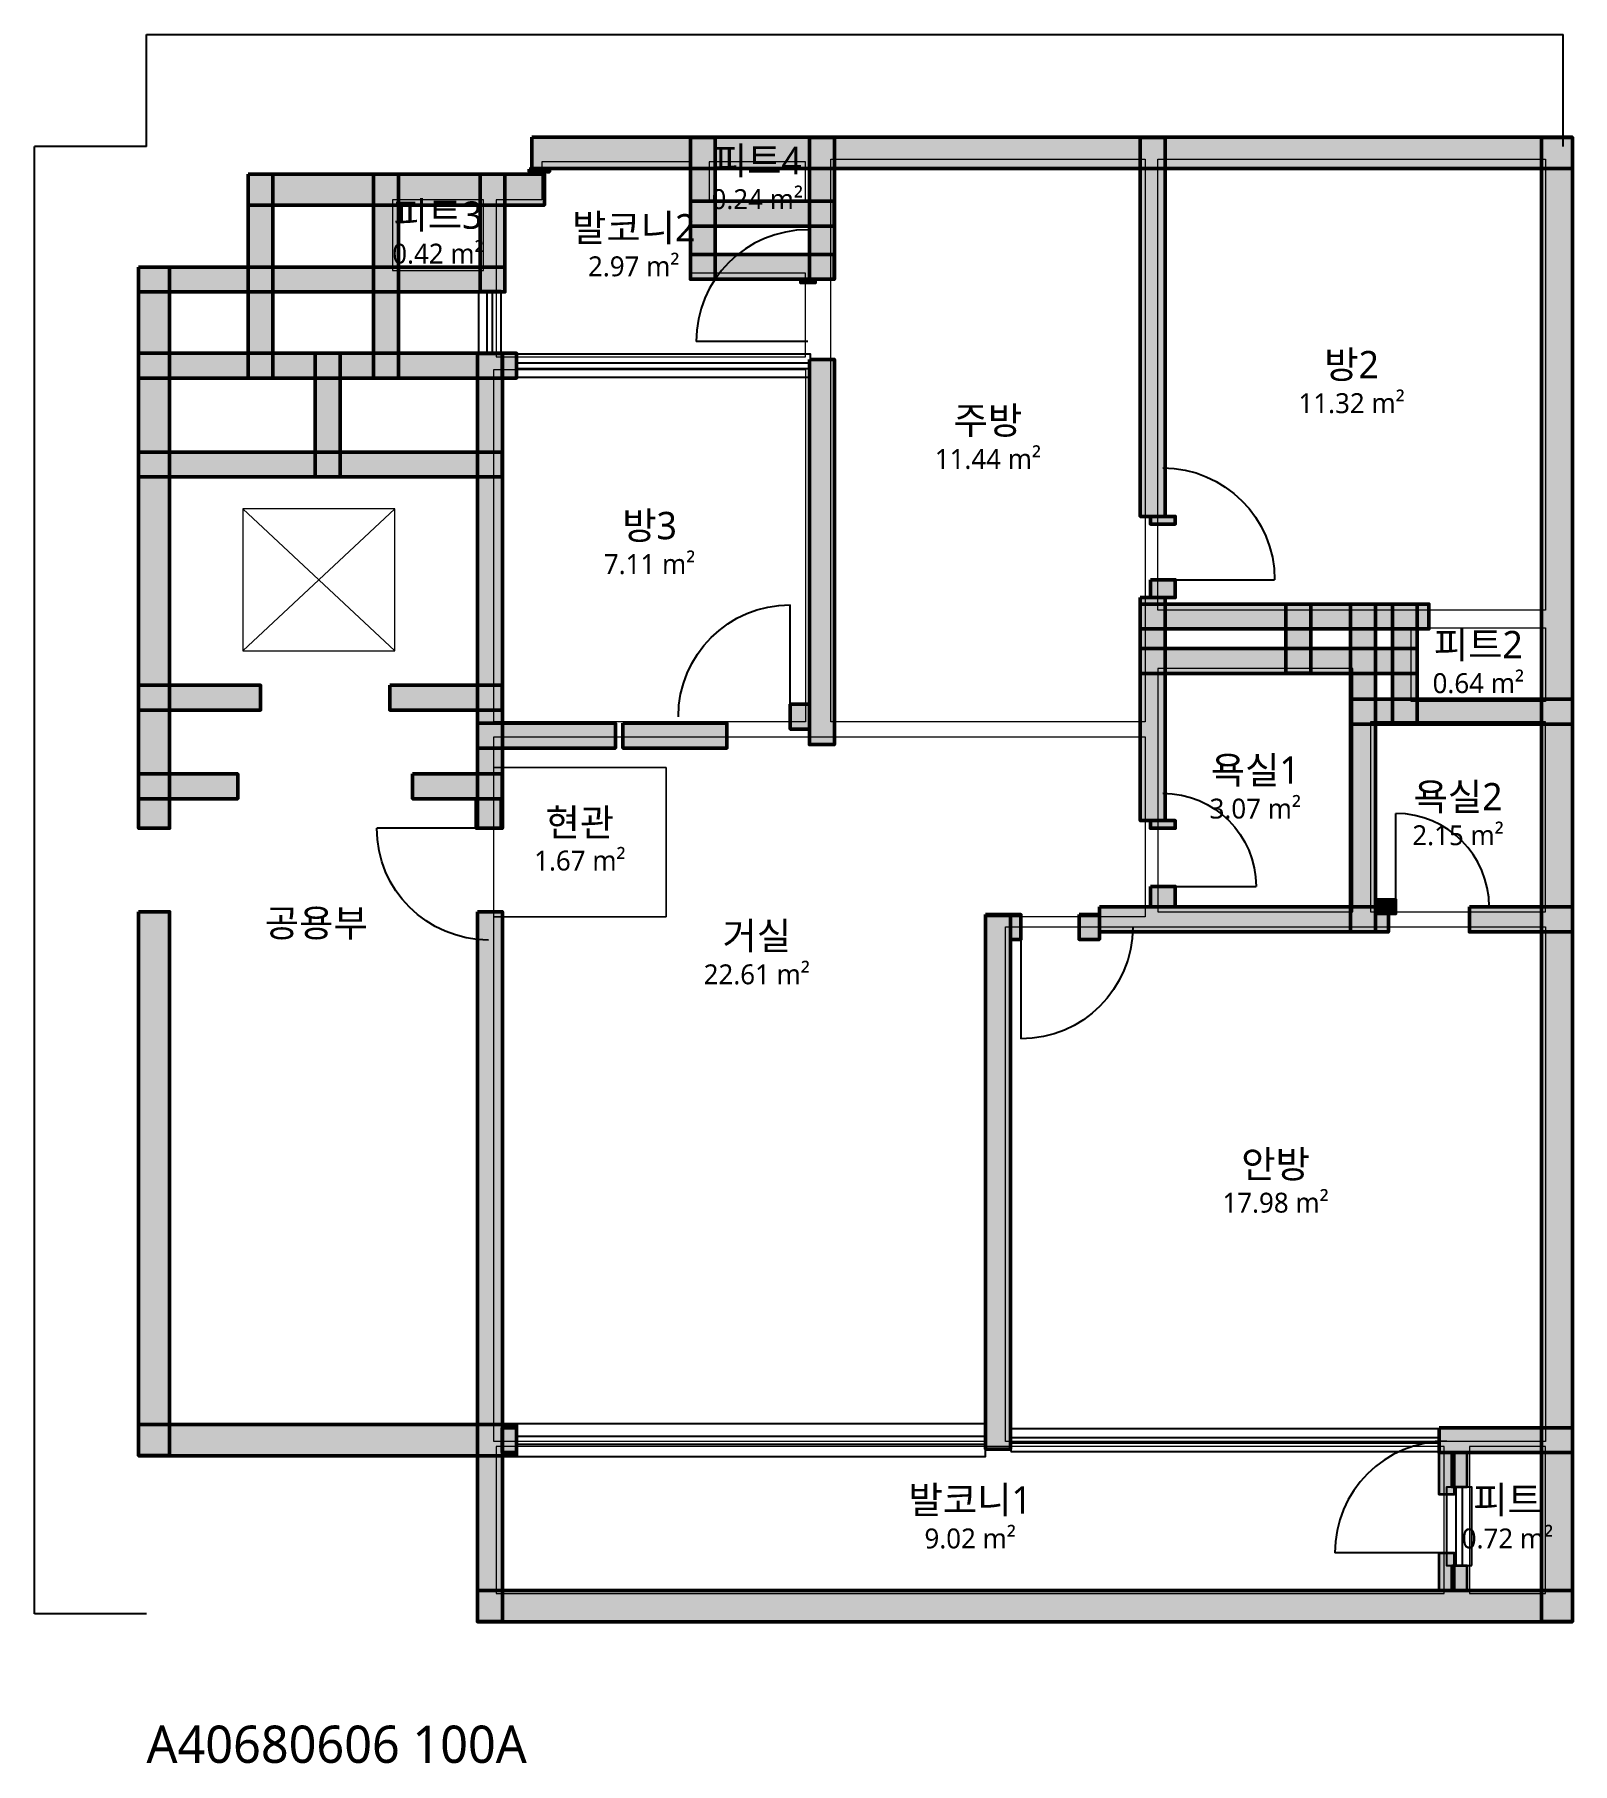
# Model space of a CAD drawing. Header units: millimetres. Extents: x -900 to 11472, y -1204 to 12706.
import ezdxf

# ---------------------------------------------------------------- set-up
doc = ezdxf.new("R2010")
doc.units = ezdxf.units.MM
for name, color, linetype, lineweight in [('A-ANNO-DIMS', 3, 'Continuous', 13), ('A-AREA', 9, 'Continuous', 13), ('A-AREA-IDEN', 7, 'Continuous', 18), ('A-AREA-PUBL', 9, 'Continuous', 13), ('A-DOOR', 4, 'Continuous', 25), ('A-FLOR-EVTR', 8, 'Continuous', 18), ('A-GLAZ', 5, 'Continuous', 25), ('A-WALL-EXTR', 7, 'Continuous', 50), ('A-WALL-PATT', 8, 'Continuous', 9), ('A-WALL-PRTN', 8, 'Continuous', 35), ('A-WALL-STRC', 7, 'Continuous', 50)]:
    doc.layers.add(name, color=color, linetype=linetype, lineweight=lineweight)
doc.styles.add('OpenSansCondensed-Light', font='OpenSansCondensed-Light.ttf')
doc.styles.get("Standard").update_dxf_attribs({"font": 'malgun.ttf'})
doc.dimstyles.new('EZDXF', dxfattribs={"dimtxt": 0.25, "dimasz": 0.175, "dimexe": 0.375, "dimexo": 0.125, "dimgap": 0.1, "dimtad": 1, "dimlfac": 100, "dimzin": 12, "dimdsep": 46, "dimtxsty": 'OpenSansCondensed-Light', "dimblk": 'ARCHTICK', "dimcen": 2.5, "dimazin": 3, "dimtfac": 0.5, "dimtmove": 2, "dimatfit": 3})

# ---------------------------------------------------------------- blocks, each defined once
blk = doc.blocks.new('JJ-DOOR-SWING')
blk.add_line((0, 0), (0, 1000))
blk.add_arc((0, 0), 1000, 0, 90)
blk = doc.blocks.new('JJ-WIN-DOUBLE')
for p, q in [((0, 120), (1000, 120)), ((0, -120), (1000, -120))]:
    blk.add_line(p, q)
blk.add_lwpolyline([(0, -500), (1000, -500), (1000, 500), (0, 500)], close=True)
blk = doc.blocks.new('JJ-EVTR')
for p, q in [((0, 0), (1000, 1000)), ((1000, 0), (0, 1000))]:
    blk.add_line(p, q)
blk.add_lwpolyline([(0, 0), (1000, 0), (1000, 1000), (0, 1000)], close=True)
blk = doc.blocks.new('_ARCHTICK')
at = {"color": 0, "linetype": 'BYBLOCK', "const_width": 0.15}
blk.add_lwpolyline([(-0.5, -0.5), (0.5, 0.5)], dxfattribs=at)

msp = doc.modelspace()

# ---------------------------------------------------------------- hatches: boundary and pattern name
at = {"layer": 'A-WALL-PATT'}
h = msp.add_hatch(color=8, dxfattribs=at)
h.dxf.hatch_style = 1
h.paths.add_polyline_path([(3099.2, 11879.6), (11471.2, 11879.6), (11471.2, 11629.6), (3099.2, 11629.6)])
h = msp.add_hatch(color=8, dxfattribs=at)
h.dxf.hatch_style = 1
h.paths.add_polyline_path([(4375.5, 11879), (4575.5, 11879), (4575.5, 10737.2), (4375.5, 10737.2)])
h = msp.add_hatch(color=8, dxfattribs=at)
h.dxf.hatch_style = 1
h.paths.add_polyline_path([(5333.8, 11879), (5533.8, 11879), (5533.8, 10737.2), (5333.8, 10737.2)])
h = msp.add_hatch(color=8, dxfattribs=at)
h.dxf.hatch_style = 1
h.paths.add_polyline_path([(7994.7, 11879), (8194.7, 11879), (8194.7, 8828.7), (7994.7, 8828.7)])
h = msp.add_hatch(color=8, dxfattribs=at)
h.dxf.hatch_style = 1
h.paths.add_polyline_path([(11221.8, 11879), (11471.8, 11879), (11471.8, -63.2), (11221.8, -63.2)])
h = msp.add_hatch(color=8, dxfattribs=at)
h.dxf.hatch_style = 1
h.paths.add_polyline_path([(817.5, 11583.3), (1017.5, 11583.3), (1017.5, 9942), (817.5, 9942)])
h = msp.add_hatch(color=8, dxfattribs=at)
h.dxf.hatch_style = 1
h.paths.add_polyline_path([(817.6, 11584), (3201.2, 11584), (3201.2, 11334), (817.6, 11334)])
h = msp.add_hatch(color=8, dxfattribs=at)
h.dxf.hatch_style = 1
h.paths.add_polyline_path([(1826.8, 11583.3), (2026.8, 11583.3), (2026.8, 9942), (1826.8, 9942)])
h = msp.add_hatch(color=8, dxfattribs=at)
h.dxf.hatch_style = 1
h.paths.add_polyline_path([(2683.2, 11583.3), (2883.2, 11583.3), (2883.2, 10635.2), (2683.2, 10635.2)])
h = msp.add_hatch(color=8, dxfattribs=at)
h.dxf.hatch_style = 1
h.paths.add_polyline_path([(3078.8, 11622.1), (3241.9, 11622.1), (3241.9, 11601.7), (3078.8, 11601.7)])
h = msp.add_hatch(color=8, dxfattribs=at)
h.dxf.hatch_style = 1
h.paths.add_polyline_path([(4375.6, 11365.3), (5533.7, 11365.3), (5533.7, 11165.3), (4375.6, 11165.3)])
h = msp.add_hatch(color=8, dxfattribs=at)
h.dxf.hatch_style = 1
h.paths.add_polyline_path([(4375.6, 10937.1), (5533.7, 10937.1), (5533.7, 10737.1), (4375.6, 10737.1)])
h = msp.add_hatch(color=8, dxfattribs=at)
h.dxf.hatch_style = 1
h.paths.add_polyline_path([(-63.8, 10835), (186.2, 10835), (186.2, 6320.8), (-63.8, 6320.8)])
h = msp.add_hatch(color=8, dxfattribs=at)
h.dxf.hatch_style = 1
h.paths.add_polyline_path([(-63.2, 10835.1), (2883.1, 10835.1), (2883.1, 10635.1), (-63.2, 10635.1)])
h = msp.add_hatch(color=8, dxfattribs=at)
h.dxf.hatch_style = 1
h.paths.add_polyline_path([(5261.7, 10737.2), (5381.7, 10737.2), (5381.7, 10704.5), (5261.7, 10704.5)])
h = msp.add_hatch(color=8, dxfattribs=at)
h.dxf.hatch_style = 1
h.paths.add_polyline_path([(-63.2, 10141.9), (2976.9, 10141.9), (2976.9, 9941.9), (-63.2, 9941.9)])
h = msp.add_hatch(color=8, dxfattribs=at)
h.dxf.hatch_style = 1
h.paths.add_polyline_path([(1357.9, 10141.8), (1557.9, 10141.8), (1557.9, 9146.8), (1357.9, 9146.8)])
h = msp.add_hatch(color=8, dxfattribs=at)
h.dxf.hatch_style = 1
h.paths.add_polyline_path([(2662.8, 10141.8), (2862.8, 10141.8), (2862.8, 6320.8), (2662.8, 6320.8)])
h = msp.add_hatch(color=8, dxfattribs=at)
h.dxf.hatch_style = 1
h.paths.add_polyline_path([(2862.7, 10141.9), (2976.9, 10141.9), (2976.9, 9941.9), (2862.7, 9941.9)])
h = msp.add_hatch(color=8, dxfattribs=at)
h.dxf.hatch_style = 1
h.paths.add_polyline_path([(5333.8, 10092.9), (5533.8, 10092.9), (5533.8, 6993.6), (5333.8, 6993.6)])
h = msp.add_hatch(color=8, dxfattribs=at)
h.dxf.hatch_style = 1
h.paths.add_polyline_path([(-63.2, 9346.7), (2862.7, 9346.7), (2862.7, 9146.7), (-63.2, 9146.7)])
h = msp.add_hatch(color=8, dxfattribs=at)
h.dxf.hatch_style = 1
h.paths.add_polyline_path([(8076.2, 8828.7), (8276.2, 8828.7), (8276.2, 8767.5), (8076.2, 8767.5)])
h = msp.add_hatch(color=8, dxfattribs=at)
h.dxf.hatch_style = 1
h.paths.add_polyline_path([(8076.2, 8319), (8276.2, 8319), (8276.2, 8176.2), (8076.2, 8176.2)])
h = msp.add_hatch(color=8, dxfattribs=at)
h.dxf.hatch_style = 1
h.paths.add_polyline_path([(7994.7, 8176.2), (8194.7, 8176.2), (8194.7, 6381.9), (7994.7, 6381.9)])
h = msp.add_hatch(color=8, dxfattribs=at)
h.dxf.hatch_style = 1
h.paths.add_polyline_path([(7994.8, 8123.3), (10317.1, 8123.3), (10317.1, 7923.3), (7994.8, 7923.3)])
h = msp.add_hatch(color=8, dxfattribs=at)
h.dxf.hatch_style = 1
h.paths.add_polyline_path([(9167.1, 8123.2), (9367.1, 8123.2), (9367.1, 7566.6), (9167.1, 7566.6)])
h = msp.add_hatch(color=8, dxfattribs=at)
h.dxf.hatch_style = 1
h.paths.add_polyline_path([(9687, 8123.2), (9887, 8123.2), (9887, 5486.8), (9687, 5486.8)])
h = msp.add_hatch(color=8, dxfattribs=at)
h.dxf.hatch_style = 1
h.paths.add_polyline_path([(10023.4, 8123.2), (10223.4, 8123.2), (10223.4, 7158.8), (10023.4, 7158.8)])
h = msp.add_hatch(color=8, dxfattribs=at)
h.dxf.hatch_style = 1
h.paths.add_polyline_path([(7994.8, 7766.5), (10223.3, 7766.5), (10223.3, 7566.5), (7994.8, 7566.5)])
h = msp.add_hatch(color=8, dxfattribs=at)
h.dxf.hatch_style = 1
h.paths.add_polyline_path([(-63.2, 7470.8), (917.5, 7470.8), (917.5, 7270.8), (-63.2, 7270.8)])
h = msp.add_hatch(color=8, dxfattribs=at)
h.dxf.hatch_style = 1
h.paths.add_polyline_path([(1957.4, 7470.8), (2862.7, 7470.8), (2862.7, 7270.8), (1957.4, 7270.8)])
h = msp.add_hatch(color=8, dxfattribs=at)
h.dxf.hatch_style = 1
h.paths.add_polyline_path([(5179, 7317.9), (5333.9, 7317.9), (5333.9, 7117.9), (5179, 7117.9)])
h = msp.add_hatch(color=8, dxfattribs=at)
h.dxf.hatch_style = 1
h.paths.add_polyline_path([(9687.1, 7358.7), (11471.2, 7358.7), (11471.2, 7158.7), (9687.1, 7158.7)])
h = msp.add_hatch(color=8, dxfattribs=at)
h.dxf.hatch_style = 1
h.paths.add_polyline_path([(2662.9, 7165), (3772.1, 7165), (3772.1, 6965), (2662.9, 6965)])
h = msp.add_hatch(color=8, dxfattribs=at)
h.dxf.hatch_style = 1
h.paths.add_polyline_path([(3833.2, 7165), (4669.2, 7165), (4669.2, 6965), (3833.2, 6965)])
h = msp.add_hatch(color=8, dxfattribs=at)
h.dxf.hatch_style = 1
h.paths.add_polyline_path([(-63.2, 6757.2), (734, 6757.2), (734, 6557.2), (-63.2, 6557.2)])
h = msp.add_hatch(color=8, dxfattribs=at)
h.dxf.hatch_style = 1
h.paths.add_polyline_path([(2140.9, 6757.2), (2862.7, 6757.2), (2862.7, 6557.2), (2140.9, 6557.2)])
h = msp.add_hatch(color=8, dxfattribs=at)
h.dxf.hatch_style = 1
h.paths.add_polyline_path([(2652.6, 6557.3), (2852.6, 6557.3), (2852.6, 6320.8), (2652.6, 6320.8)])
h = msp.add_hatch(color=8, dxfattribs=at)
h.dxf.hatch_style = 1
h.paths.add_polyline_path([(8076.2, 6381.9), (8276.2, 6381.9), (8276.2, 6320.8), (8076.2, 6320.8)])
h = msp.add_hatch(color=8, dxfattribs=at)
h.dxf.hatch_style = 1
h.paths.add_polyline_path([(8076.2, 5851.8), (8276.2, 5851.8), (8276.2, 5686.7), (8076.2, 5686.7)])
h = msp.add_hatch(color=8, dxfattribs=at)
h.dxf.hatch_style = 1
h.paths.add_polyline_path([(9886.9, 5748.7), (10052.1, 5748.7), (10052.1, 5628.7), (9886.9, 5628.7)])
h = msp.add_hatch(color=8, dxfattribs=at)
h.dxf.hatch_style = 1
h.paths.add_polyline_path([(-63.8, 5647.9), (186.2, 5647.9), (186.2, 1272.3), (-63.8, 1272.3)])
h = msp.add_hatch(color=8, dxfattribs=at)
h.dxf.hatch_style = 1
h.paths.add_polyline_path([(2662.8, 5647.9), (2862.8, 5647.9), (2862.8, -63.2), (2662.8, -63.2)])
h = msp.add_hatch(color=8, dxfattribs=at)
h.dxf.hatch_style = 1
h.paths.add_polyline_path([(6750.9, 5627.5), (6950.9, 5627.5), (6950.9, 1325.3), (6750.9, 1325.3)])
h = msp.add_hatch(color=8, dxfattribs=at)
h.dxf.hatch_style = 1
h.paths.add_polyline_path([(6950.8, 5625.6), (7034.4, 5625.6), (7034.4, 5425.6), (6950.8, 5425.6)])
h = msp.add_hatch(color=8, dxfattribs=at)
h.dxf.hatch_style = 1
h.paths.add_polyline_path([(7503.4, 5625.6), (7666.5, 5625.6), (7666.5, 5425.6), (7503.4, 5425.6)])
h = msp.add_hatch(color=8, dxfattribs=at)
h.dxf.hatch_style = 1
h.paths.add_polyline_path([(7666.5, 5686.7), (9990.9, 5686.7), (9990.9, 5486.7), (7666.5, 5486.7)])
h = msp.add_hatch(color=8, dxfattribs=at)
h.dxf.hatch_style = 1
h.paths.add_polyline_path([(10643.4, 5686.7), (11471.2, 5686.7), (11471.2, 5486.7), (10643.4, 5486.7)])
h = msp.add_hatch(color=8, dxfattribs=at)
h.dxf.hatch_style = 1
h.paths.add_polyline_path([(-63.2, 1521.7), (2976.9, 1521.7), (2976.9, 1271.7), (-63.2, 1271.7)])
h = msp.add_hatch(color=8, dxfattribs=at)
h.dxf.hatch_style = 1
h.paths.add_polyline_path([(2862.7, 1496.7), (2976.9, 1496.7), (2976.9, 1296.7), (2862.7, 1296.7)])
h = msp.add_hatch(color=8, dxfattribs=at)
h.dxf.hatch_style = 1
h.paths.add_polyline_path([(10398.7, 1496.7), (11471.2, 1496.7), (11471.2, 1296.7), (10398.7, 1296.7)])
h = msp.add_hatch(color=8, dxfattribs=at)
h.dxf.hatch_style = 1
h.paths.add_polyline_path([(10399.9, 1296.8), (10519.9, 1296.8), (10519.9, 958.3), (10399.9, 958.3)])
h = msp.add_hatch(color=8, dxfattribs=at)
h.dxf.hatch_style = 1
h.paths.add_polyline_path([(10501.8, 1296.8), (10621.8, 1296.8), (10621.8, 1019.5), (10501.8, 1019.5)])
h = msp.add_hatch(color=8, dxfattribs=at)
h.dxf.hatch_style = 1
h.paths.add_polyline_path([(10399.9, 489.4), (10519.9, 489.4), (10519.9, 185.5), (10399.9, 185.5)])
h = msp.add_hatch(color=8, dxfattribs=at)
h.dxf.hatch_style = 1
h.paths.add_polyline_path([(10501.8, 387.4), (10621.8, 387.4), (10621.8, 185.5), (10501.8, 185.5)])
h = msp.add_hatch(color=8, dxfattribs=at)
h.dxf.hatch_style = 1
h.paths.add_polyline_path([(2662.9, 186.2), (11471.2, 186.2), (11471.2, -63.8), (2662.9, -63.8)])

# ---------------------------------------------------------------- linework, layer by layer
at = {"layer": 'A-AREA'}
for points in [[(8033.5, 7177.1), (5505.2, 7177.1), (5505.2, 11703.6), (8033.5, 11703.6)], [(11255.1, 8074.3), (8135.4, 8074.3), (8135.4, 11703.6), (11255.1, 11703.6)], [(2813.8, 11377.4), (2813.8, 10113.2), (5301.3, 10113.2), (5301.3, 10786.1), (4383.8, 10786.1), (4383.8, 11683.2), (3180.8, 11683.2), (3180.8, 11377.4)], [(4526.5, 11683.2), (4526.5, 11377.4), (5301.3, 11377.4), (5301.3, 11683.2)], [(1977.8, 11377.4), (1977.8, 10806.5), (2711.8, 10806.5), (2711.8, 11377.4)], [(2793.4, 7177.1), (2793.4, 10011.3), (5301.3, 10011.3), (5301.3, 7177.1)], [(10174.4, 7340.3), (10174.4, 7931.6), (11255.1, 7931.6), (11255.1, 7340.3)], [(8135.4, 7605.3), (8135.4, 5647.9), (9705.4, 5647.9), (9705.4, 7605.3)], [(9848.2, 7177.1), (9848.2, 5647.9), (11255.1, 5647.9), (11255.1, 7177.1)], [(6749, 5607.1), (6749, 1386.5), (2793.4, 1386.5), (2793.4, 5607.1), (4179.9, 5607.1), (4179.9, 6810.1), (2793.4, 6810.1), (2793.4, 7054.8), (8033.5, 7054.8), (8033.5, 5607.1)], [(2793.4, 6810.1), (4179.9, 6810.1), (4179.9, 5607.1), (2793.4, 5607.1)], [(6912.1, 1386.5), (6912.1, 5525.6), (11255.1, 5525.6), (11255.1, 1386.5)], [(10439.5, 1345.7), (2813.8, 1345.7), (2813.8, 163.1), (10439.5, 163.1)], [(10643.4, 1345.7), (10643.4, 163.1), (11255.1, 163.1), (11255.1, 1345.7)]]:
    msp.add_lwpolyline(points, close=True, dxfattribs=at)
at = {"layer": 'A-WALL-EXTR'}
for points in [[(3099.2, 11879.6), (11471.2, 11879.6), (11471.2, 11629.6), (3099.2, 11629.6)], [(11221.8, 11879), (11471.8, 11879), (11471.8, -63.2), (11221.8, -63.2)], [(817.6, 11584), (3201.2, 11584), (3201.2, 11334), (817.6, 11334)], [(3078.8, 11622.1), (3241.9, 11622.1), (3241.9, 11601.7), (3078.8, 11601.7)], [(-63.8, 10835), (186.2, 10835), (186.2, 6320.8), (-63.8, 6320.8)], [(-63.8, 5647.9), (186.2, 5647.9), (186.2, 1272.3), (-63.8, 1272.3)], [(-63.2, 1521.7), (2976.9, 1521.7), (2976.9, 1271.7), (-63.2, 1271.7)], [(2662.9, 186.2), (11471.2, 186.2), (11471.2, -63.8), (2662.9, -63.8)]]:
    msp.add_lwpolyline(points, close=True, dxfattribs=at)
at = {"layer": 'A-WALL-PRTN'}
for points in [[(5261.7, 10737.2), (5381.7, 10737.2), (5381.7, 10704.5), (5261.7, 10704.5)], [(9886.9, 5748.7), (10052.1, 5748.7), (10052.1, 5628.7), (9886.9, 5628.7)], [(10399.9, 1296.8), (10519.9, 1296.8), (10519.9, 958.3), (10399.9, 958.3)], [(10501.8, 1296.8), (10621.8, 1296.8), (10621.8, 1019.5), (10501.8, 1019.5)], [(10399.9, 489.4), (10519.9, 489.4), (10519.9, 185.5), (10399.9, 185.5)], [(10501.8, 387.4), (10621.8, 387.4), (10621.8, 185.5), (10501.8, 185.5)]]:
    msp.add_lwpolyline(points, close=True, dxfattribs=at)
at = {"layer": 'A-WALL-STRC'}
for points in [[(4375.5, 11879), (4575.5, 11879), (4575.5, 10737.2), (4375.5, 10737.2)], [(5333.8, 11879), (5533.8, 11879), (5533.8, 10737.2), (5333.8, 10737.2)], [(7994.7, 11879), (8194.7, 11879), (8194.7, 8828.7), (7994.7, 8828.7)], [(817.5, 11583.3), (1017.5, 11583.3), (1017.5, 9942), (817.5, 9942)], [(1826.8, 11583.3), (2026.8, 11583.3), (2026.8, 9942), (1826.8, 9942)], [(2683.2, 11583.3), (2883.2, 11583.3), (2883.2, 10635.2), (2683.2, 10635.2)], [(4375.6, 11365.3), (5533.7, 11365.3), (5533.7, 11165.3), (4375.6, 11165.3)], [(4375.6, 10937.1), (5533.7, 10937.1), (5533.7, 10737.1), (4375.6, 10737.1)], [(-63.2, 10835.1), (2883.1, 10835.1), (2883.1, 10635.1), (-63.2, 10635.1)], [(-63.2, 10141.9), (2976.9, 10141.9), (2976.9, 9941.9), (-63.2, 9941.9)], [(1357.9, 10141.8), (1557.9, 10141.8), (1557.9, 9146.8), (1357.9, 9146.8)], [(2662.8, 10141.8), (2862.8, 10141.8), (2862.8, 6320.8), (2662.8, 6320.8)], [(2862.7, 10141.9), (2976.9, 10141.9), (2976.9, 9941.9), (2862.7, 9941.9)], [(5333.8, 10092.9), (5533.8, 10092.9), (5533.8, 6993.6), (5333.8, 6993.6)], [(-63.2, 9346.7), (2862.7, 9346.7), (2862.7, 9146.7), (-63.2, 9146.7)], [(8076.2, 8828.7), (8276.2, 8828.7), (8276.2, 8767.5), (8076.2, 8767.5)], [(8076.2, 8319), (8276.2, 8319), (8276.2, 8176.2), (8076.2, 8176.2)], [(7994.7, 8176.2), (8194.7, 8176.2), (8194.7, 6381.9), (7994.7, 6381.9)], [(7994.8, 8123.3), (10317.1, 8123.3), (10317.1, 7923.3), (7994.8, 7923.3)], [(9167.1, 8123.2), (9367.1, 8123.2), (9367.1, 7566.6), (9167.1, 7566.6)], [(9687, 8123.2), (9887, 8123.2), (9887, 5486.8), (9687, 5486.8)], [(10023.4, 8123.2), (10223.4, 8123.2), (10223.4, 7158.8), (10023.4, 7158.8)], [(7994.8, 7766.5), (10223.3, 7766.5), (10223.3, 7566.5), (7994.8, 7566.5)], [(-63.2, 7470.8), (917.5, 7470.8), (917.5, 7270.8), (-63.2, 7270.8)], [(1957.4, 7470.8), (2862.7, 7470.8), (2862.7, 7270.8), (1957.4, 7270.8)], [(5179, 7317.9), (5333.9, 7317.9), (5333.9, 7117.9), (5179, 7117.9)], [(9687.1, 7358.7), (11471.2, 7358.7), (11471.2, 7158.7), (9687.1, 7158.7)], [(2662.9, 7165), (3772.1, 7165), (3772.1, 6965), (2662.9, 6965)], [(3833.2, 7165), (4669.2, 7165), (4669.2, 6965), (3833.2, 6965)], [(-63.2, 6757.2), (734, 6757.2), (734, 6557.2), (-63.2, 6557.2)], [(2140.9, 6757.2), (2862.7, 6757.2), (2862.7, 6557.2), (2140.9, 6557.2)], [(2652.6, 6557.3), (2852.6, 6557.3), (2852.6, 6320.8), (2652.6, 6320.8)], [(8076.2, 6381.9), (8276.2, 6381.9), (8276.2, 6320.8), (8076.2, 6320.8)], [(8076.2, 5851.8), (8276.2, 5851.8), (8276.2, 5686.7), (8076.2, 5686.7)], [(2662.8, 5647.9), (2862.8, 5647.9), (2862.8, -63.2), (2662.8, -63.2)], [(6750.9, 5627.5), (6950.9, 5627.5), (6950.9, 1325.3), (6750.9, 1325.3)], [(6950.8, 5625.6), (7034.4, 5625.6), (7034.4, 5425.6), (6950.8, 5425.6)], [(7503.4, 5625.6), (7666.5, 5625.6), (7666.5, 5425.6), (7503.4, 5425.6)], [(7666.5, 5686.7), (9990.9, 5686.7), (9990.9, 5486.7), (7666.5, 5486.7)], [(10643.4, 5686.7), (11471.2, 5686.7), (11471.2, 5486.7), (10643.4, 5486.7)], [(2862.7, 1496.7), (2976.9, 1496.7), (2976.9, 1296.7), (2862.7, 1296.7)], [(10398.7, 1496.7), (11471.2, 1496.7), (11471.2, 1296.7), (10398.7, 1296.7)]]:
    msp.add_lwpolyline(points, close=True, dxfattribs=at)

# ---------------------------------------------------------------- block references
at = {"layer": 'A-DOOR'}
for p, xscale, yscale, rotation in [((5321.7, 10235.6), 0.9, 0.9, 90), ((8176.2, 8319), 0.9, -0.9, 90), ((5179, 7217.9), 0.9, -0.9, 180), ((8176.2, 5851.8), 0.75, -0.75, 90), ((2752.6, 6320.8), 0.9, -0.9, -90), ((10459.9, 489.4), 0.9, 0.9, 90)]:
    msp.add_blockref('JJ-DOOR-SWING', p, dxfattribs=dict(at, xscale=xscale, yscale=yscale, rotation=rotation))
for p, xscale, yscale in [((10052.1, 5688.7), 0.75, 0.75), ((7034.4, 5525.6), 0.9, -0.9)]:
    msp.add_blockref('JJ-DOOR-SWING', p, dxfattribs=dict(at, xscale=xscale, yscale=yscale))
at = {"layer": 'A-FLOR-EVTR', "xscale": 1.2234, "yscale": 1.1418999999999997}
msp.add_blockref('JJ-EVTR', (774.8, 7748), dxfattribs=at)
at = {"layer": 'A-GLAZ', "rotation": 90}
for p, xscale, yscale in [((2762.8, 10133.6), 0.5097999999999993, 0.18350637702980693), ((10561.8, 387.4), 0.6321, 0.20389597447756327)]:
    msp.add_blockref('JJ-WIN-DOUBLE', p, dxfattribs=dict(at, xscale=xscale, yscale=yscale))
at = {"layer": 'A-GLAZ'}
for p, xscale, yscale in [((2976.9, 10041.9), 2.3652, 0.18350637702980693), ((2976.9, 1396.7), 3.7721, 0.26506476682083224), ((6952.9, 1396.7), 3.445800000000001, 0.18350637702980693)]:
    msp.add_blockref('JJ-WIN-DOUBLE', p, dxfattribs=dict(at, xscale=xscale, yscale=yscale))

# ---------------------------------------------------------------- texts
at = {"layer": 'A-AREA-IDEN'}
for s, insert, char_height, attachment_point in [('피트4', (4913.9, 11680.3), 220, 5), ('0.24 m²', (4913.9, 11380.3), 160, 5), ('피트3', (2344.8, 11241.95), 220, 5), ('발코니2', (3919.925, 11139.975), 220, 5), ('0.42 m²', (2344.8, 10941.95), 160, 5), ('2.97 m²', (3919.925, 10839.975), 160, 5), ('방2', (9695.25, 10038.95), 220, 5), ('주방', (6769.35, 9590.35), 220, 5), ('11.32 m²', (9695.25, 9738.95), 160, 5), ('11.44 m²', (6769.35, 9290.35), 160, 5), ('방3', (4047.35, 8744.2), 220, 5), ('7.11 m²', (4047.35, 8444.2), 160, 5), ('피트2', (10714.75, 7785.95), 220, 5), ('0.64 m²', (10714.75, 7485.95), 160, 5), ('욕실1', (8920.4, 6776.6), 220, 5), ('욕실2', (10551.65, 6562.5), 220, 5), ('3.07 m²', (8920.4, 6476.6), 160, 5), ('현관', (3486.65, 6358.6), 220, 5), ('2.15 m²', (10551.65, 6262.5), 160, 5), ('1.67 m²', (3486.65, 6058.6), 160, 5), ('거실', (4909.84, 5443.12), 220, 5), ('22.61 m²', (4909.84, 5143.12), 160, 5), ('안방', (9083.6, 3606.05), 220, 5), ('17.98 m²', (9083.6, 3306.05), 160, 5), ('발코니1', (6626.65, 904.4), 220, 5), ('피트', (10949.25, 904.4), 220, 5), ('9.02 m²', (6626.65, 604.4), 160, 5), ('0.72 m²', (10949.25, 604.4), 160, 5), ('A40680606 100A', (0, -900), 300, 1)]:
    msp.add_mtext(s, dxfattribs=dict(at, insert=insert, char_height=char_height, attachment_point=attachment_point))
at = {"layer": 'A-AREA-PUBL', "insert": (1366.1, 5546), "char_height": 220, "attachment_point": 5}
msp.add_mtext('공용부', dxfattribs=at)

# ---------------------------------------------------------------- dimensions: what is measured, and where the dimension line sits
at = {"layer": 'A-ANNO-DIMS'}
msp.add_linear_dim(base=(0, 12705.57692), p1=(0, 11805.57692), p2=(11397.78497, 11805.57692), dimstyle='EZDXF', dxfattribs=at).render()
msp.add_linear_dim(base=(-900, 0), p1=(0, 0), p2=(0, 11805.57692), angle=90, dimstyle='EZDXF', dxfattribs=at).render()

doc.saveas('drawing.dxf')
